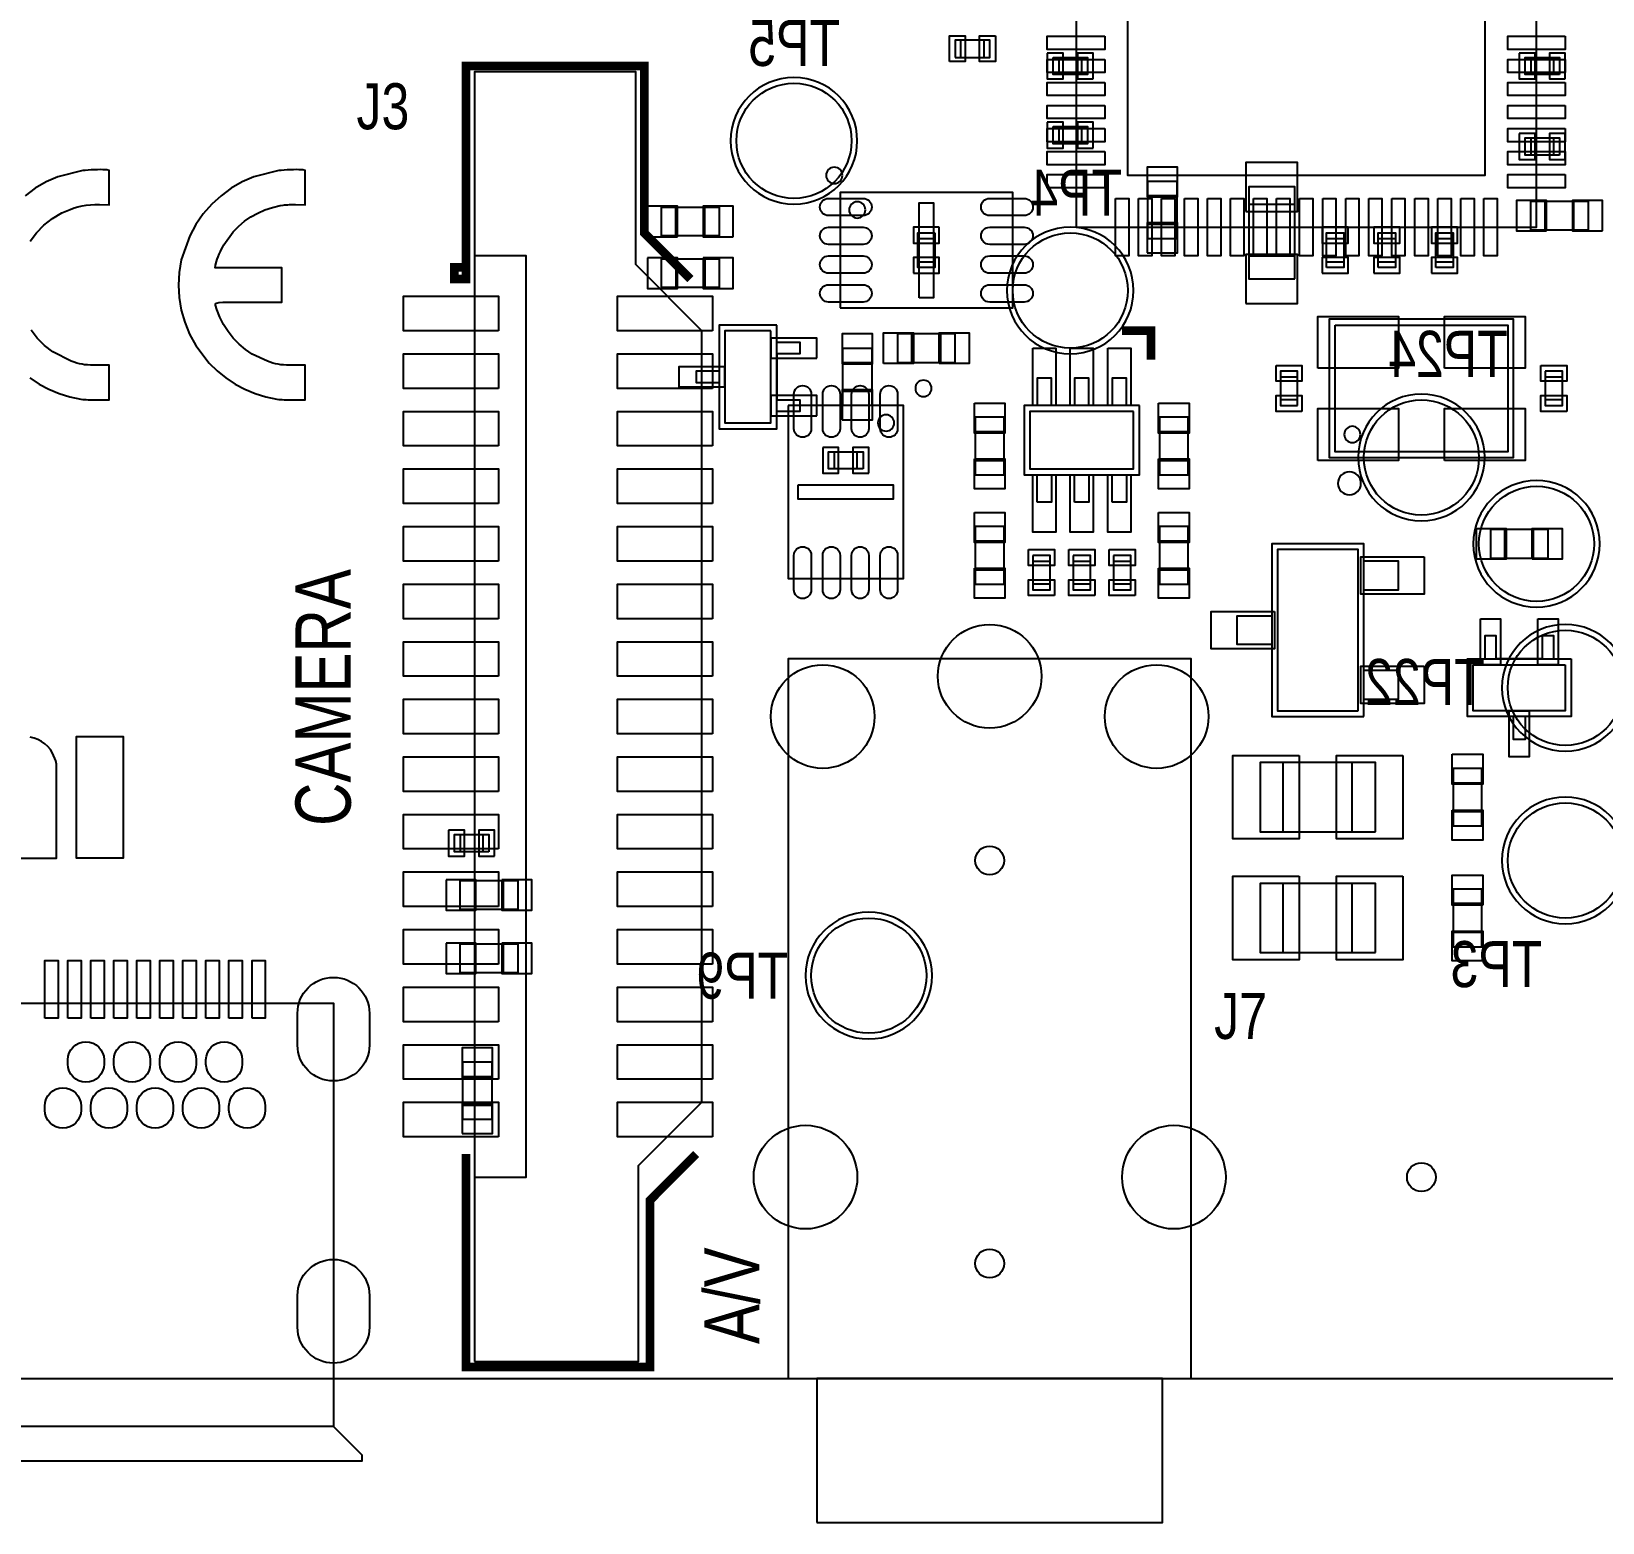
# Model space of a CAD drawing. Extents: x -2.3 to 88, y -2.5 to 83.
# Drawn here: x 37.35 to 64.65, y -2.5 to 23.4 of the extents above; entities that cross this region are included whole.
import ezdxf

# ---------------------------------------------------------------- set-up
doc = ezdxf.new("R2010")
doc.units = 0
for name, color, linetype in [('BOARD_OUTLINE', 85, 'CONTINUOUS'), ('PARTS_BOTTOM', 12, 'CONTINUOUS'), ('PARTS_TOP', 111, 'CONTINUOUS'), ('PINS_BOTTOM', 5, 'CONTINUOUS'), ('PINS_TOP', 1, 'CONTINUOUS'), ('SILK_BOTTOM', 85, 'CONTINUOUS'), ('SILK_TOP', 85, 'CONTINUOUS')]:
    doc.layers.add(name, color=color, linetype=linetype)

msp = doc.modelspace()

# ---------------------------------------------------------------- linework, layer by layer
at = {"layer": 'BOARD_OUTLINE'}
msp.add_lwpolyline([(3, 0), (82, 0, 0.414214), (85, 3), (85, 53, 0.414214), (82, 56), (3, 56, 0.414214), (0, 53), (0, 3, 0.414214)], format="xyb", close=True, dxfattribs=at)
at = {"layer": 'PARTS_BOTTOM'}
for points in [[(55.1, 22.95), (55.7, 22.95), (55.7, 22.65), (55.1, 22.65), (55.1, 22.95)], [(55.2, 22.95), (55.2, 22.65)], [(55.6, 22.65), (55.6, 22.95)], [(63.9, 22.65), (63.3, 22.65), (63.3, 22.95), (63.9, 22.95), (63.9, 22.65)], [(63.4, 22.95), (63.4, 22.65)], [(63.8, 22.65), (63.8, 22.95)], [(55.1, 21.75), (55.7, 21.75), (55.7, 21.45), (55.1, 21.45), (55.1, 21.75)], [(55.2, 21.75), (55.2, 21.45)], [(55.6, 21.45), (55.6, 21.75)], [(63.9, 21.25), (63.3, 21.25), (63.3, 21.55), (63.9, 21.55), (63.9, 21.25)], [(63.4, 21.55), (63.4, 21.25)], [(63.8, 21.25), (63.8, 21.55)], [(57.25, 19.8), (56.75, 19.8), (56.75, 20.8), (57.25, 20.8), (57.25, 19.8)], [(56.75, 20.55), (57.25, 20.55)], [(59.3, 19.1001), (59.3, 20.6999), (58.5, 20.6999), (58.5, 19.1001), (59.3, 19.1001)], [(49.3, 20.35), (49.3, 19.85), (48.3, 19.85), (48.3, 20.35), (49.3, 20.35)], [(48.55, 19.85), (48.55, 20.35)], [(49.05, 19.85), (49.05, 20.35)], [(58.5, 20.4), (59.3, 20.4)], [(64.4, 20.45), (64.4, 19.95), (63.4, 19.95), (63.4, 20.45), (64.4, 20.45)], [(63.65, 19.95), (63.65, 20.45)], [(64.15, 19.95), (64.15, 20.45)], [(56.75, 20.05), (57.25, 20.05)], [(53.05, 19.9), (53.05, 19.3), (52.75, 19.3), (52.75, 19.9), (53.05, 19.9)], [(53.05, 19.8), (52.75, 19.8)], [(59.85, 19.3), (59.85, 19.9), (60.15, 19.9), (60.15, 19.3), (59.85, 19.3)], [(60.15, 19.8), (59.85, 19.8)], [(60.75, 19.3), (60.75, 19.9), (61.05, 19.9), (61.05, 19.3), (60.75, 19.3)], [(61.05, 19.8), (60.75, 19.8)], [(61.75, 19.3), (61.75, 19.9), (62.05, 19.9), (62.05, 19.3), (61.75, 19.3)], [(62.05, 19.8), (61.75, 19.8)], [(48.3, 18.95), (48.3, 19.45), (49.3, 19.45), (49.3, 18.95), (48.3, 18.95)], [(48.55, 19.45), (48.55, 18.95)], [(49.05, 19.45), (49.05, 18.95)], [(52.75, 19.4), (53.05, 19.4)], [(58.5, 19.5), (59.3, 19.5)], [(59.85, 19.4), (60.15, 19.4)], [(60.75, 19.4), (61.05, 19.4)], [(61.75, 19.4), (62.05, 19.4)], [(50.3, 18.3), (49.3, 18.3), (49.3, 16.5), (50.3, 16.5), (50.3, 18.3)], [(50.2, 18.2), (49.4, 18.2), (49.4, 16.6), (50.2, 16.6), (50.2, 18.2)], [(50.3, 18), (50.7, 18), (50.7, 17.8), (50.3, 17.8), (50.3, 17), (50.7, 17), (50.7, 16.8), (50.3, 16.8)], [(51.95, 16.9), (51.45, 16.9), (51.45, 17.9), (51.95, 17.9), (51.95, 16.9)], [(49.3, 17.5), (48.9, 17.5), (48.9, 17.3), (49.3, 17.3)], [(51.45, 17.65), (51.95, 17.65)], [(51.45, 17.15), (51.95, 17.15)], [(51.8, 15.8), (51.2, 15.8), (51.2, 16.1), (51.8, 16.1), (51.8, 15.8)], [(51.3, 16.1), (51.3, 15.8)], [(51.7, 15.8), (51.7, 16.1)], [(45.3, 9.15), (44.7, 9.15), (44.7, 9.45), (45.3, 9.45), (45.3, 9.15)], [(44.8, 9.45), (44.8, 9.15)], [(45.2, 9.15), (45.2, 9.45)], [(44.8, 8.15), (44.8, 8.65), (45.8, 8.65), (45.8, 8.15), (44.8, 8.15)], [(45.05, 8.65), (45.05, 8.15)], [(45.55, 8.65), (45.55, 8.15)], [(44.8, 7.05), (44.8, 7.55), (45.8, 7.55), (45.8, 7.05), (44.8, 7.05)], [(45.05, 7.55), (45.05, 7.05)], [(45.55, 7.55), (45.55, 7.05)], [(45.35, 4.5), (44.85, 4.5), (44.85, 5.5), (45.35, 5.5), (45.35, 4.5)], [(44.85, 5.25), (45.35, 5.25)], [(44.85, 4.75), (45.35, 4.75)]]:
    msp.add_lwpolyline(points, dxfattribs=at)
for points in [[(51.7, 21.5, 1), (49.5, 21.5, 1), (51.7, 21.5)], [(56.5, 18.9, 1), (54.3, 18.9, 1), (56.5, 18.9)], [(62.6, 16, 1), (60.4, 16, 1), (62.6, 16)], [(64.6, 14.5, 1), (62.4, 14.5, 1), (64.6, 14.5)], [(65.1, 12, 1), (62.9, 12, 1), (65.1, 12)], [(65.1, 9, 1), (62.9, 9, 1), (65.1, 9)], [(53, 7, 1), (50.8, 7, 1), (53, 7)]]:
    msp.add_lwpolyline(points, format="xyb", dxfattribs=at)
at = {"layer": 'PARTS_TOP'}
for points in [[(63.5, 28), (55.5, 28), (55.5, 20), (63.5, 20), (63.5, 28)], [(53.4, 22.95), (54, 22.95), (54, 23.25), (53.4, 23.25), (53.4, 22.95)], [(53.5, 22.95), (53.5, 23.25)], [(53.9, 23.25), (53.9, 22.95)], [(45.05, 0.3), (47.9, 0.3), (47.9, 3.7), (49, 4.8), (49, 18.2), (47.85, 19.35), (47.85, 22.7), (45.05, 22.7), (45.05, 0.3)], [(51.4, 18.6), (54.4, 18.6), (54.4, 20.6), (51.4, 20.6), (51.4, 18.6)], [(45.05, 3.5), (45.95, 3.5), (45.95, 19.5), (45.05, 19.5)], [(59.9, 18.4), (59.9, 16), (63.1, 16), (63.1, 18.4), (59.9, 18.4), (59.9, 18.3)], [(60, 18.3), (63, 18.3), (63, 16.1), (60, 16.1), (60, 18.3)], [(52.4, 18.15), (52.4, 17.65), (53.4, 17.65), (53.4, 18.15), (52.4, 18.15)], [(52.65, 17.65), (52.65, 18.15)], [(53.15, 17.65), (53.15, 18.15)], [(59.35, 16.9), (59.35, 17.5), (59.05, 17.5), (59.05, 16.9), (59.35, 16.9)], [(63.65, 17.5), (63.65, 16.9), (63.95, 16.9), (63.95, 17.5), (63.65, 17.5)], [(55.075, 16.9), (55.075, 17.375), (54.825, 17.375), (54.825, 16.9)], [(55.725, 16.9), (55.725, 17.375), (55.475, 17.375), (55.475, 16.9)], [(56.375, 16.9), (56.375, 17.375), (56.125, 17.375), (56.125, 16.9)], [(59.05, 17.4), (59.35, 17.4)], [(63.65, 17.4), (63.95, 17.4)], [(59.35, 17), (59.05, 17)], [(63.95, 17), (63.65, 17)], [(50.5, 16.9), (50.5, 13.9), (52.5, 13.9), (52.5, 16.9), (50.5, 16.9)], [(54.25, 16.7), (53.75, 16.7), (53.75, 15.7), (54.25, 15.7), (54.25, 16.7)], [(56.6, 16.9), (54.6, 16.9), (54.6, 15.7), (56.6, 15.7), (56.6, 16.9)], [(56.5, 16.8), (54.7, 16.8), (54.7, 15.8), (56.5, 15.8), (56.5, 16.8)], [(57.45, 16.7), (56.95, 16.7), (56.95, 15.7), (57.45, 15.7), (57.45, 16.7)], [(53.75, 16.45), (54.25, 16.45)], [(56.95, 16.45), (57.45, 16.45)], [(53.75, 15.95), (54.25, 15.95)], [(56.95, 15.95), (57.45, 15.95)], [(55.075, 15.7), (55.075, 15.225), (54.825, 15.225)], [(54.825, 15.225), (54.825, 15.7)], [(55.725, 15.7), (55.725, 15.225), (55.475, 15.225)], [(55.475, 15.225), (55.475, 15.7)], [(56.125, 15.225), (56.125, 15.7)], [(56.375, 15.7), (56.375, 15.225), (56.125, 15.225)], [(54.25, 14.8), (53.75, 14.8), (53.75, 13.8), (54.25, 13.8), (54.25, 14.8)], [(57.45, 14.8), (56.95, 14.8), (56.95, 13.8), (57.45, 13.8), (57.45, 14.8)], [(62.7, 14.75), (62.7, 14.25), (63.7, 14.25), (63.7, 14.75), (62.7, 14.75)], [(62.95, 14.25), (62.95, 14.75)], [(63.45, 14.25), (63.45, 14.75)], [(53.75, 14.55), (54.25, 14.55)], [(56.95, 14.55), (57.45, 14.55)], [(60.5, 11.5), (60.5, 14.5), (58.9, 14.5), (58.9, 11.5), (60.5, 11.5)], [(54.75, 14.3), (54.75, 13.7), (55.05, 13.7), (55.05, 14.3), (54.75, 14.3)], [(54.75, 14.2), (55.05, 14.2)], [(55.45, 14.3), (55.45, 13.7), (55.75, 13.7), (55.75, 14.3), (55.45, 14.3)], [(55.45, 14.2), (55.75, 14.2)], [(56.15, 14.3), (56.15, 13.7), (56.45, 13.7), (56.45, 14.3), (56.15, 14.3)], [(56.15, 14.2), (56.45, 14.2)], [(60.4, 11.6), (60.4, 14.4), (59, 14.4), (59, 11.6), (60.4, 11.6)], [(60.5, 13.7), (61.1, 13.7), (61.1, 14.2), (60.5, 14.2)], [(53.75, 14.05), (54.25, 14.05)], [(56.95, 14.05), (57.45, 14.05)], [(55.05, 13.8), (54.75, 13.8)], [(55.75, 13.8), (55.45, 13.8)], [(56.45, 13.8), (56.15, 13.8)], [(58.9, 12.75), (58.3, 12.75), (58.3, 13.25), (58.9, 13.25)], [(63.8, 12.5), (63.8, 12.9), (63.6, 12.9), (63.6, 12.5), (62.8, 12.5), (62.8, 12.9), (62.6, 12.9), (62.6, 12.5)], [(50.5, 0), (57.5, 0), (57.5, 12.5), (50.5, 12.5), (50.5, 0)], [(60.5, 11.8), (61.1, 11.8), (61.1, 12.3), (60.5, 12.3)], [(64.1, 12.5), (64.1, 11.5), (62.3, 11.5), (62.3, 12.5), (64.1, 12.5)], [(64, 12.4), (64, 11.6), (62.4, 11.6), (62.4, 12.4), (64, 12.4)], [(63.3, 11.5), (63.3, 11.1), (63.1, 11.1), (63.1, 11.5)], [(60.7, 9.5), (60.7, 10.7), (58.7, 10.7), (58.7, 9.5), (60.7, 9.5)], [(59.1, 9.5), (59.1, 10.7)], [(60.3, 9.5), (60.3, 10.7)], [(62.55, 10.6), (62.05, 10.6), (62.05, 9.6), (62.55, 9.6), (62.55, 10.6)], [(62.05, 10.35), (62.55, 10.35)], [(62.05, 9.85), (62.55, 9.85)], [(60.7, 7.4), (60.7, 8.6), (58.7, 8.6), (58.7, 7.4), (60.7, 7.4)], [(59.1, 7.4), (59.1, 8.6)], [(60.3, 7.4), (60.3, 8.6)], [(62.05, 7.5), (62.55, 7.5), (62.55, 8.5), (62.05, 8.5), (62.05, 7.5)], [(62.55, 8.25), (62.05, 8.25)], [(62.55, 7.75), (62.05, 7.75)], [(36.4, -0.83), (36.4, 6.52), (42.6, 6.52), (42.6, -0.83), (36.4, -0.83), (35.9, -1.33), (35.9, -1.43), (43.1, -1.43), (43.1, -1.33), (42.6, -0.83)], [(51, -2.5), (57, -2.5), (57, 0), (51, 0), (51, -2.5)]]:
    msp.add_lwpolyline(points, dxfattribs=at)
for points in [[(51.8414, 20.3, 1), (51.5586, 20.3, 1), (51.8414, 20.3)], [(52.3414, 16.6, 1), (52.0586, 16.6, 1), (52.3414, 16.6)]]:
    msp.add_lwpolyline(points, format="xyb", dxfattribs=at)
msp.add_lwpolyline([(60.4414, 16.4, 1), (60.1586, 16.4, 1)], format="xyb", close=True, dxfattribs=at)
at = {"layer": 'PINS_BOTTOM'}
for points in [[(55, 23.025), (55, 22.575), (55.275, 22.575), (55.275, 23.025)], [(55.8, 22.575), (55.8, 23.025), (55.525, 23.025), (55.525, 22.575)], [(63.2, 23.025), (63.2, 22.575), (63.475, 22.575), (63.475, 23.025)], [(64, 22.575), (64, 23.025), (63.725, 23.025), (63.725, 22.575)], [(55, 21.825), (55, 21.375), (55.275, 21.375), (55.275, 21.825)], [(55.8, 21.375), (55.8, 21.825), (55.525, 21.825), (55.525, 21.375)], [(63.2, 21.625), (63.2, 21.175), (63.475, 21.175), (63.475, 21.625)], [(64, 21.175), (64, 21.625), (63.725, 21.625), (63.725, 21.175)], [(56.735, 20.525), (57.265, 20.525), (57.265, 21.045), (56.735, 21.045)], [(58.45, 20.275), (59.35, 20.275), (59.35, 21.125), (58.45, 21.125)], [(48.575, 19.835), (48.575, 20.365), (48.055, 20.365), (48.055, 19.835)], [(49.545, 19.835), (49.545, 20.365), (49.025, 20.365), (49.025, 19.835)], [(63.675, 19.935), (63.675, 20.465), (63.155, 20.465), (63.155, 19.935)], [(64.645, 19.935), (64.645, 20.465), (64.125, 20.465), (64.125, 19.935)], [(53.125, 20), (52.675, 20), (52.675, 19.725), (53.125, 19.725)], [(56.735, 19.555), (57.265, 19.555), (57.265, 20.075), (56.735, 20.075)], [(60.225, 20), (59.775, 20), (59.775, 19.725), (60.225, 19.725)], [(61.125, 20), (60.675, 20), (60.675, 19.725), (61.125, 19.725)], [(62.125, 20), (61.675, 20), (61.675, 19.725), (62.125, 19.725)], [(48.055, 19.465), (48.055, 18.935), (48.575, 18.935), (48.575, 19.465)], [(49.025, 19.465), (49.025, 18.935), (49.545, 18.935), (49.545, 19.465)], [(52.675, 19.2), (53.125, 19.2), (53.125, 19.475), (52.675, 19.475)], [(58.45, 18.675), (59.35, 18.675), (59.35, 19.525), (58.45, 19.525)], [(59.775, 19.2), (60.225, 19.2), (60.225, 19.475), (59.775, 19.475)], [(60.675, 19.2), (61.125, 19.2), (61.125, 19.475), (60.675, 19.475)], [(61.675, 19.2), (62.125, 19.2), (62.125, 19.475), (61.675, 19.475)], [(51, 17.725), (51, 18.075), (50.2, 18.075), (50.2, 17.725)], [(51.435, 17.625), (51.965, 17.625), (51.965, 18.145), (51.435, 18.145)], [(49.4, 17.225), (49.4, 17.575), (48.6, 17.575), (48.6, 17.225)], [(51, 16.725), (51, 17.075), (50.2, 17.075), (50.2, 16.725)], [(51.435, 16.655), (51.965, 16.655), (51.965, 17.175), (51.435, 17.175)], [(51.1, 16.175), (51.1, 15.725), (51.375, 15.725), (51.375, 16.175)], [(51.9, 15.725), (51.9, 16.175), (51.625, 16.175), (51.625, 15.725)], [(44.6, 9.525), (44.6, 9.075), (44.875, 9.075), (44.875, 9.525)], [(45.4, 9.075), (45.4, 9.525), (45.125, 9.525), (45.125, 9.075)], [(44.555, 8.665), (44.555, 8.135), (45.075, 8.135), (45.075, 8.665)], [(45.525, 8.665), (45.525, 8.135), (46.045, 8.135), (46.045, 8.665)], [(44.555, 7.565), (44.555, 7.035), (45.075, 7.035), (45.075, 7.565)], [(45.525, 7.565), (45.525, 7.035), (46.045, 7.035), (46.045, 7.565)], [(44.835, 5.225), (45.365, 5.225), (45.365, 5.745), (44.835, 5.745)], [(44.835, 4.255), (45.365, 4.255), (45.365, 4.775), (44.835, 4.775)]]:
    msp.add_lwpolyline(points, close=True, dxfattribs=at)
for points in [[(43.225, 6.345), (43.225, 5.795, -1), (41.975, 5.795), (41.975, 6.345, -1)], [(38.615, 5.535), (38.615, 5.465, -1), (37.985, 5.465), (37.985, 5.535, -1)], [(39.415, 5.535), (39.415, 5.465, -1), (38.785, 5.465), (38.785, 5.535, -1)], [(40.215, 5.535), (40.215, 5.465, -1), (39.585, 5.465), (39.585, 5.535, -1)], [(41.015, 5.535), (41.015, 5.465, -1), (40.385, 5.465), (40.385, 5.535, -1)], [(38.215, 4.735), (38.215, 4.665, -1), (37.585, 4.665), (37.585, 4.735, -1)], [(39.015, 4.735), (39.015, 4.665, -1), (38.385, 4.665), (38.385, 4.735, -1)], [(39.815, 4.735), (39.815, 4.665, -1), (39.185, 4.665), (39.185, 4.735, -1)], [(40.615, 4.735), (40.615, 4.665, -1), (39.985, 4.665), (39.985, 4.735, -1)], [(41.415, 4.735), (41.415, 4.665, -1), (40.785, 4.665), (40.785, 4.735, -1)], [(43.225, 1.445), (43.225, 0.895, -1), (41.975, 0.895), (41.975, 1.445, -1)]]:
    msp.add_lwpolyline(points, format="xyb", close=True, dxfattribs=at)
for centre, radius in [((50.6, 21.5), 1), ((55.4, 18.9), 1), ((61.5, 16), 1), ((63.5, 14.5), 1), ((54, 12.2), 0.9), ((64, 12), 1), ((51.1, 11.5), 0.9), ((56.9, 11.5), 0.9), ((64, 9), 1), ((54, 9), 0.25), ((51.9, 7), 1), ((50.8, 3.5), 0.9), ((57.2, 3.5), 0.9), ((61.5, 3.5), 0.25), ((54, 2), 0.25)]:
    msp.add_circle(centre, radius, dxfattribs=at)
at = {"layer": 'PINS_TOP'}
for points in [[(62.6, 27.1), (62.6, 20.9), (56.4, 20.9), (56.4, 27.1)], [(53.3, 22.875), (53.3, 23.325), (53.575, 23.325), (53.575, 22.875)], [(54.1, 23.325), (54.1, 22.875), (53.825, 22.875), (53.825, 23.325)], [(56, 23.315), (56, 23.085), (55, 23.085), (55, 23.315)], [(64, 23.315), (64, 23.085), (63, 23.085), (63, 23.315)], [(56, 22.915), (56, 22.685), (55, 22.685), (55, 22.915)], [(64, 22.915), (64, 22.685), (63, 22.685), (63, 22.915)], [(56, 22.515), (56, 22.285), (55, 22.285), (55, 22.515)], [(64, 22.515), (64, 22.285), (63, 22.285), (63, 22.515)], [(56, 22.115), (56, 21.885), (55, 21.885), (55, 22.115)], [(64, 22.115), (64, 21.885), (63, 21.885), (63, 22.115)], [(56, 21.715), (56, 21.485), (55, 21.485), (55, 21.715)], [(64, 21.715), (64, 21.485), (63, 21.485), (63, 21.715)], [(56, 21.315), (56, 21.085), (55, 21.085), (55, 21.315)], [(64, 21.315), (64, 21.085), (63, 21.085), (63, 21.315)], [(56, 20.915), (56, 20.685), (55, 20.685), (55, 20.915)], [(64, 20.915), (64, 20.685), (63, 20.685), (63, 20.915)], [(56.185, 20.5), (56.415, 20.5), (56.415, 19.5), (56.185, 19.5)], [(56.585, 20.5), (56.815, 20.5), (56.815, 19.5), (56.585, 19.5)], [(56.985, 20.5), (57.215, 20.5), (57.215, 19.5), (56.985, 19.5)], [(57.385, 20.5), (57.615, 20.5), (57.615, 19.5), (57.385, 19.5)], [(57.785, 20.5), (58.015, 20.5), (58.015, 19.5), (57.785, 19.5)], [(58.185, 20.5), (58.415, 20.5), (58.415, 19.5), (58.185, 19.5)], [(58.585, 20.5), (58.815, 20.5), (58.815, 19.5), (58.585, 19.5)], [(58.985, 20.5), (59.215, 20.5), (59.215, 19.5), (58.985, 19.5)], [(59.385, 20.5), (59.615, 20.5), (59.615, 19.5), (59.385, 19.5)], [(59.785, 20.5), (60.015, 20.5), (60.015, 19.5), (59.785, 19.5)], [(60.185, 20.5), (60.415, 20.5), (60.415, 19.5), (60.185, 19.5)], [(60.585, 20.5), (60.815, 20.5), (60.815, 19.5), (60.585, 19.5)], [(60.985, 20.5), (61.215, 20.5), (61.215, 19.5), (60.985, 19.5)], [(61.385, 20.5), (61.615, 20.5), (61.615, 19.5), (61.385, 19.5)], [(61.785, 20.5), (62.015, 20.5), (62.015, 19.5), (61.785, 19.5)], [(62.185, 20.5), (62.415, 20.5), (62.415, 19.5), (62.185, 19.5)], [(62.585, 20.5), (62.815, 20.5), (62.815, 19.5), (62.585, 19.5)], [(52.775, 18.775), (52.775, 20.425), (53.025, 20.425), (53.025, 18.775)], [(45.465, 18.2), (43.815, 18.2), (43.815, 18.8), (45.465, 18.8)], [(49.185, 18.2), (47.535, 18.2), (47.535, 18.8), (49.185, 18.8)], [(59.7, 17.55), (59.7, 18.45), (61.1, 18.45), (61.1, 17.55)], [(61.9, 17.55), (61.9, 18.45), (63.3, 18.45), (63.3, 17.55)], [(52.155, 17.635), (52.155, 18.165), (52.675, 18.165), (52.675, 17.635)], [(53.125, 17.635), (53.125, 18.165), (53.645, 18.165), (53.645, 17.635)], [(45.465, 17.2), (43.815, 17.2), (43.815, 17.8), (45.465, 17.8)], [(49.185, 17.2), (47.535, 17.2), (47.535, 17.8), (49.185, 17.8)], [(54.75, 17.9), (55.15, 17.9), (55.15, 16.9), (54.75, 16.9)], [(55.4, 17.9), (55.8, 17.9), (55.8, 16.9), (55.4, 16.9)], [(56.05, 17.9), (56.45, 17.9), (56.45, 16.9), (56.05, 16.9)], [(58.975, 17.6), (59.425, 17.6), (59.425, 17.325), (58.975, 17.325)], [(63.575, 17.6), (64.025, 17.6), (64.025, 17.325), (63.575, 17.325)], [(53.735, 16.945), (54.265, 16.945), (54.265, 16.425), (53.735, 16.425)], [(56.935, 16.945), (57.465, 16.945), (57.465, 16.425), (56.935, 16.425)], [(59.425, 16.8), (58.975, 16.8), (58.975, 17.075), (59.425, 17.075)], [(64.025, 16.8), (63.575, 16.8), (63.575, 17.075), (64.025, 17.075)], [(45.465, 16.2), (43.815, 16.2), (43.815, 16.8), (45.465, 16.8)], [(49.185, 16.2), (47.535, 16.2), (47.535, 16.8), (49.185, 16.8)], [(59.7, 15.95), (59.7, 16.85), (61.1, 16.85), (61.1, 15.95)], [(61.9, 15.95), (61.9, 16.85), (63.3, 16.85), (63.3, 15.95)], [(53.735, 15.975), (54.265, 15.975), (54.265, 15.455), (53.735, 15.455)], [(56.935, 15.975), (57.465, 15.975), (57.465, 15.455), (56.935, 15.455)], [(45.465, 15.2), (43.815, 15.2), (43.815, 15.8), (45.465, 15.8)], [(49.185, 15.2), (47.535, 15.2), (47.535, 15.8), (49.185, 15.8)], [(54.75, 15.7), (55.15, 15.7), (55.15, 14.7), (54.75, 14.7)], [(55.4, 15.7), (55.8, 15.7), (55.8, 14.7), (55.4, 14.7)], [(56.05, 15.7), (56.45, 15.7), (56.45, 14.7), (56.05, 14.7)], [(50.675, 15.525), (52.325, 15.525), (52.325, 15.275), (50.675, 15.275)], [(53.735, 15.045), (54.265, 15.045), (54.265, 14.525), (53.735, 14.525)], [(56.935, 15.045), (57.465, 15.045), (57.465, 14.525), (56.935, 14.525)], [(45.465, 14.2), (43.815, 14.2), (43.815, 14.8), (45.465, 14.8)], [(49.185, 14.2), (47.535, 14.2), (47.535, 14.8), (49.185, 14.8)], [(62.455, 14.235), (62.455, 14.765), (62.975, 14.765), (62.975, 14.235)], [(63.425, 14.235), (63.425, 14.765), (63.945, 14.765), (63.945, 14.235)], [(54.675, 14.4), (55.125, 14.4), (55.125, 14.125), (54.675, 14.125)], [(55.375, 14.4), (55.825, 14.4), (55.825, 14.125), (55.375, 14.125)], [(56.075, 14.4), (56.525, 14.4), (56.525, 14.125), (56.075, 14.125)], [(61.55, 14.275), (61.55, 13.625), (60.45, 13.625), (60.45, 14.275)], [(53.735, 14.075), (54.265, 14.075), (54.265, 13.555), (53.735, 13.555)], [(56.935, 14.075), (57.465, 14.075), (57.465, 13.555), (56.935, 13.555)], [(45.465, 13.2), (43.815, 13.2), (43.815, 13.8), (45.465, 13.8)], [(49.185, 13.2), (47.535, 13.2), (47.535, 13.8), (49.185, 13.8)], [(55.125, 13.6), (54.675, 13.6), (54.675, 13.875), (55.125, 13.875)], [(55.825, 13.6), (55.375, 13.6), (55.375, 13.875), (55.825, 13.875)], [(56.525, 13.6), (56.075, 13.6), (56.075, 13.875), (56.525, 13.875)], [(58.95, 13.325), (58.95, 12.675), (57.85, 12.675), (57.85, 13.325)], [(62.525, 13.2), (62.875, 13.2), (62.875, 12.4), (62.525, 12.4)], [(63.525, 13.2), (63.875, 13.2), (63.875, 12.4), (63.525, 12.4)], [(45.465, 12.2), (43.815, 12.2), (43.815, 12.8), (45.465, 12.8)], [(49.185, 12.2), (47.535, 12.2), (47.535, 12.8), (49.185, 12.8)], [(61.55, 12.375), (61.55, 11.725), (60.45, 11.725), (60.45, 12.375)], [(45.465, 11.2), (43.815, 11.2), (43.815, 11.8), (45.465, 11.8)], [(49.185, 11.2), (47.535, 11.2), (47.535, 11.8), (49.185, 11.8)], [(63.025, 11.6), (63.375, 11.6), (63.375, 10.8), (63.025, 10.8)], [(45.465, 10.2), (43.815, 10.2), (43.815, 10.8), (45.465, 10.8)], [(49.185, 10.2), (47.535, 10.2), (47.535, 10.8), (49.185, 10.8)], [(59.375, 10.825), (59.375, 9.375), (58.225, 9.375), (58.225, 10.825)], [(61.175, 10.825), (61.175, 9.375), (60.025, 9.375), (60.025, 10.825)], [(62.035, 10.845), (62.565, 10.845), (62.565, 10.325), (62.035, 10.325)], [(62.035, 9.875), (62.565, 9.875), (62.565, 9.355), (62.035, 9.355)], [(45.465, 9.2), (43.815, 9.2), (43.815, 9.8), (45.465, 9.8)], [(49.185, 9.2), (47.535, 9.2), (47.535, 9.8), (49.185, 9.8)], [(45.465, 8.2), (43.815, 8.2), (43.815, 8.8), (45.465, 8.8)], [(49.185, 8.2), (47.535, 8.2), (47.535, 8.8), (49.185, 8.8)], [(62.565, 8.225), (62.035, 8.225), (62.035, 8.745), (62.565, 8.745)], [(59.375, 8.725), (59.375, 7.275), (58.225, 7.275), (58.225, 8.725)], [(61.175, 8.725), (61.175, 7.275), (60.025, 7.275), (60.025, 8.725)], [(45.465, 7.2), (43.815, 7.2), (43.815, 7.8), (45.465, 7.8)], [(49.185, 7.2), (47.535, 7.2), (47.535, 7.8), (49.185, 7.8)], [(62.565, 7.255), (62.035, 7.255), (62.035, 7.775), (62.565, 7.775)], [(37.585, 6.26), (37.585, 7.26), (37.815, 7.26), (37.815, 6.26)], [(37.985, 6.26), (37.985, 7.26), (38.215, 7.26), (38.215, 6.26)], [(38.385, 6.26), (38.385, 7.26), (38.615, 7.26), (38.615, 6.26)], [(38.785, 6.26), (38.785, 7.26), (39.015, 7.26), (39.015, 6.26)], [(39.185, 6.26), (39.185, 7.26), (39.415, 7.26), (39.415, 6.26)], [(39.585, 6.26), (39.585, 7.26), (39.815, 7.26), (39.815, 6.26)], [(39.985, 6.26), (39.985, 7.26), (40.215, 7.26), (40.215, 6.26)], [(40.385, 6.26), (40.385, 7.26), (40.615, 7.26), (40.615, 6.26)], [(40.785, 6.26), (40.785, 7.26), (41.015, 7.26), (41.015, 6.26)], [(41.185, 6.26), (41.185, 7.26), (41.415, 7.26), (41.415, 6.26)], [(45.465, 6.2), (43.815, 6.2), (43.815, 6.8), (45.465, 6.8)], [(49.185, 6.2), (47.535, 6.2), (47.535, 6.8), (49.185, 6.8)], [(45.465, 5.2), (43.815, 5.2), (43.815, 5.8), (45.465, 5.8)], [(49.185, 5.2), (47.535, 5.2), (47.535, 5.8), (49.185, 5.8)], [(45.465, 4.2), (43.815, 4.2), (43.815, 4.8), (45.465, 4.8)], [(49.185, 4.2), (47.535, 4.2), (47.535, 4.8), (49.185, 4.8)]]:
    msp.add_lwpolyline(points, close=True, dxfattribs=at)
for points in [[(51.8, 20.2), (51.2, 20.2, -1), (51.2, 20.5), (51.8, 20.5, -1)], [(54.6, 20.2), (54, 20.2, -1), (54, 20.5), (54.6, 20.5, -1)], [(51.8, 19.7), (51.2, 19.7, -1), (51.2, 20), (51.8, 20, -1)], [(54.6, 19.7), (54, 19.7, -1), (54, 20), (54.6, 20, -1)], [(51.8, 19.2), (51.2, 19.2, -1), (51.2, 19.5), (51.8, 19.5, -1)], [(54.6, 19.2), (54, 19.2, -1), (54, 19.5), (54.6, 19.5, -1)], [(51.8, 18.7), (51.2, 18.7, -1), (51.2, 19), (51.8, 19, -1)], [(54.6, 18.7), (54, 18.7, -1), (54, 19), (54.6, 19, -1)], [(50.6, 16.5), (50.6, 17.1, -1), (50.9, 17.1), (50.9, 16.5, -1)], [(51.1, 16.5), (51.1, 17.1, -1), (51.4, 17.1), (51.4, 16.5, -1)], [(51.6, 16.5), (51.6, 17.1, -1), (51.9, 17.1), (51.9, 16.5, -1)], [(52.1, 16.5), (52.1, 17.1, -1), (52.4, 17.1), (52.4, 16.5, -1)], [(50.6, 13.7), (50.6, 14.3, -1), (50.9, 14.3), (50.9, 13.7, -1)], [(51.1, 13.7), (51.1, 14.3, -1), (51.4, 14.3), (51.4, 13.7, -1)], [(51.6, 13.7), (51.6, 14.3, -1), (51.9, 14.3), (51.9, 13.7, -1)], [(52.1, 13.7), (52.1, 14.3, -1), (52.4, 14.3), (52.4, 13.7, -1)], [(43.225, 6.345), (43.225, 5.795, -1), (41.975, 5.795), (41.975, 6.345, -1)], [(38.615, 5.535), (38.615, 5.465, -1), (37.985, 5.465), (37.985, 5.535, -1)], [(39.415, 5.535), (39.415, 5.465, -1), (38.785, 5.465), (38.785, 5.535, -1)], [(40.215, 5.535), (40.215, 5.465, -1), (39.585, 5.465), (39.585, 5.535, -1)], [(41.015, 5.535), (41.015, 5.465, -1), (40.385, 5.465), (40.385, 5.535, -1)], [(38.215, 4.735), (38.215, 4.665, -1), (37.585, 4.665), (37.585, 4.735, -1)], [(39.015, 4.735), (39.015, 4.665, -1), (38.385, 4.665), (38.385, 4.735, -1)], [(39.815, 4.735), (39.815, 4.665, -1), (39.185, 4.665), (39.185, 4.735, -1)], [(40.615, 4.735), (40.615, 4.665, -1), (39.985, 4.665), (39.985, 4.735, -1)], [(41.415, 4.735), (41.415, 4.665, -1), (40.785, 4.665), (40.785, 4.735, -1)], [(43.225, 1.445), (43.225, 0.895, -1), (41.975, 0.895), (41.975, 1.445, -1)]]:
    msp.add_lwpolyline(points, format="xyb", close=True, dxfattribs=at)
for centre, radius in [((54, 12.2), 0.9), ((51.1, 11.5), 0.9), ((56.9, 11.5), 0.9), ((54, 9), 0.25), ((50.8, 3.5), 0.9), ((57.2, 3.5), 0.9), ((61.5, 3.5), 0.25), ((54, 2), 0.25)]:
    msp.add_circle(centre, radius, dxfattribs=at)
at = {"layer": 'SILK_TOP', "const_width": 0.15}
for points in [[(48.8, 19.1), (48, 19.9), (48, 22.8), (44.9, 22.8), (44.9, 19.1), (44.7, 19.1), (44.7, 19.3), (44.9, 19.3)], [(56.8, 17.7), (56.8, 18.2), (56.3, 18.2)], [(44.9, 3.9), (44.9, 0.2), (48.1, 0.2), (48.1, 3.1), (48.9, 3.9)]]:
    msp.add_lwpolyline(points, dxfattribs=at)
at = {"layer": 'SILK_TOP'}
for points in [[(51.4414, 20.9, 1), (51.1586, 20.9, 1)], [(52.9914, 17.2, 1), (52.7086, 17.2, 1)], [(60.45, 15.55, 1), (60.05, 15.55, 1)]]:
    msp.add_lwpolyline(points, format="xyb", close=True, dxfattribs=at)
for points in [[(37.3301, 19.7587), (37.4397, 19.904), (37.5689, 20.0349), (37.7168, 20.1498), (37.8825, 20.2472), (38.0232, 20.3095), (38.0923, 20.3337), (38.1615, 20.3534), (38.2317, 20.3689), (38.3036, 20.3802), (38.3778, 20.3876), (38.4553, 20.3911), (38.5366, 20.391), (38.7029, 20.3876), (38.7029, 20.6865), (38.7029, 20.9854), (38.6614, 20.9933), (38.5943, 20.9983), (38.549, 20.9991), (38.4986, 20.9988), (38.4452, 20.9973), (38.3909, 20.9949), (38.3377, 20.9915), (38.2878, 20.9872), (38.2432, 20.982), (37.8118, 20.8734), (37.61, 20.7849), (37.4196, 20.6752), (37.2423, 20.5456)], [(37.3247, 17.3827), (37.4851, 17.2761), (37.655, 17.185), (37.833, 17.1101), (38.0179, 17.0523), (38.2084, 17.0124), (38.2471, 17.0081), (38.2741, 17.0062), (38.3052, 17.0044), (38.3394, 17.0029), (38.3761, 17.0017), (38.4144, 17.0008), (38.4536, 17.0002), (38.4928, 17), (38.7029, 17), (38.7029, 17.3011), (38.7029, 17.6011), (38.5029, 17.6011), (38.3777, 17.6033), (38.3253, 17.6065), (38.2775, 17.6114), (38.2325, 17.6183), (38.1885, 17.6276), (38.1438, 17.6394), (38.0967, 17.6541), (38.0454, 17.6719), (37.7225, 17.8363), (37.5809, 17.9467), (37.4546, 18.073), (37.3453, 18.2134)], [(36.9959, 9.042), (37.3931, 9.042), (37.7904, 9.042), (37.7904, 9.8586), (37.7904, 10.6753), (37.7755, 10.7302), (37.7204, 10.8664), (37.6816, 10.9267), (37.636, 10.981), (37.5843, 11.0288), (37.5271, 11.0695), (37.465, 11.1025), (37.3986, 11.1273), (37.3285, 11.1433)]]:
    msp.add_lwpolyline(points, dxfattribs=at)
for points in [[(41.6488, 20.982), (41.2174, 20.8734), (41.0156, 20.7849), (40.8252, 20.6752), (40.6478, 20.5456), (40.4852, 20.3972), (40.339, 20.2313), (40.2108, 20.049), (40.1023, 19.8517), (39.9558, 19.4312), (39.9193, 19.2143), (39.9071, 18.9956), (39.9191, 18.7772), (39.9551, 18.561), (40.0152, 18.349), (40.0991, 18.1434), (40.2068, 17.9461), (40.4423, 17.6386), (40.5804, 17.5037), (40.7302, 17.3827), (40.8907, 17.2761), (41.0606, 17.185), (41.2386, 17.1101), (41.4234, 17.0523), (41.614, 17.0124), (41.6527, 17.0081), (41.6797, 17.0062), (41.7107, 17.0044), (41.745, 17.0029), (41.7816, 17.0017), (41.82, 17.0008), (41.8591, 17.0002), (41.8983, 17), (42.1085, 17), (42.1085, 17.3011), (42.1085, 17.6011), (41.9084, 17.6011), (41.7832, 17.6033), (41.7309, 17.6065), (41.6831, 17.6114), (41.6381, 17.6183), (41.5941, 17.6276), (41.5494, 17.6394), (41.5023, 17.6541), (41.451, 17.6719), (41.1897, 17.7964), (41.0706, 17.8775), (40.9603, 17.9701), (40.8599, 18.0731), (40.7701, 18.1858), (40.6917, 18.307), (40.6258, 18.4361), (40.5732, 18.5719), (40.5476, 18.6443), (40.5479, 18.6667), (40.5653, 18.6817), (40.6059, 18.6909), (40.676, 18.6955), (40.7818, 18.6971), (40.9294, 18.697), (41.1251, 18.6966), (41.7039, 18.6966), (41.7039, 18.9944), (41.7039, 19.2921), (41.1239, 19.2921), (40.5428, 19.2921), (40.5507, 19.3393), (40.5672, 19.4015), (40.5811, 19.4416), (40.5977, 19.4854), (40.6163, 19.5309), (40.6361, 19.5764), (40.6565, 19.62), (40.6766, 19.6599), (40.6957, 19.6944), (40.8588, 19.9179), (40.9535, 20.0153), (41.0564, 20.1026), (41.1669, 20.1796), (41.2846, 20.2458), (41.4089, 20.3009), (41.5395, 20.3445), (41.6758, 20.3764), (41.7244, 20.3841), (41.7498, 20.3869), (41.7765, 20.3892), (41.8048, 20.3908), (41.8351, 20.3917), (41.8679, 20.3921), (41.9034, 20.3918), (41.9422, 20.391), (42.1085, 20.3876), (42.1085, 20.6865), (42.1085, 20.9854), (42.0669, 20.9933), (41.9998, 20.9983), (41.9545, 20.9991), (41.9041, 20.9988), (41.8507, 20.9973), (41.7964, 20.9949), (41.7433, 20.9915), (41.6934, 20.9872)], [(38.1295, 10.0975), (38.1295, 9.0452), (38.5396, 9.0452), (38.9498, 9.0452), (38.9498, 10.0975), (38.9498, 11.1498), (38.5396, 11.1498), (38.1295, 11.1498)]]:
    msp.add_lwpolyline(points, close=True, dxfattribs=at)

# ---------------------------------------------------------------- texts
at = {"layer": 'SILK_BOTTOM', "text_generation_flag": 2, "width": 0.8125}
for s, p in [('TP5', (51.4, 22.8)), ('TP4', (56.3, 20.2)), ('TP24', (63, 17.4)), ('TP22', (62.6, 11.7)), ('TP9', (50.5, 6.6)), ('TP3', (63.6, 6.8))]:
    msp.add_text(s, height=0.8, dxfattribs=at).set_placement(p)
at = {"layer": 'SILK_TOP', "width": 0.8125}
for s, p in [('J3', (43, 21.7)), ('J7', (57.9, 5.9))]:
    msp.add_text(s, height=0.8, dxfattribs=at).set_placement(p)
for s, p in [('CAMERA', (42.9, 9.6)), ('A/V', (50, 0.6))]:
    msp.add_text(s, height=0.96, rotation=90, dxfattribs=at).set_placement(p)

doc.saveas('drawing.dxf')
